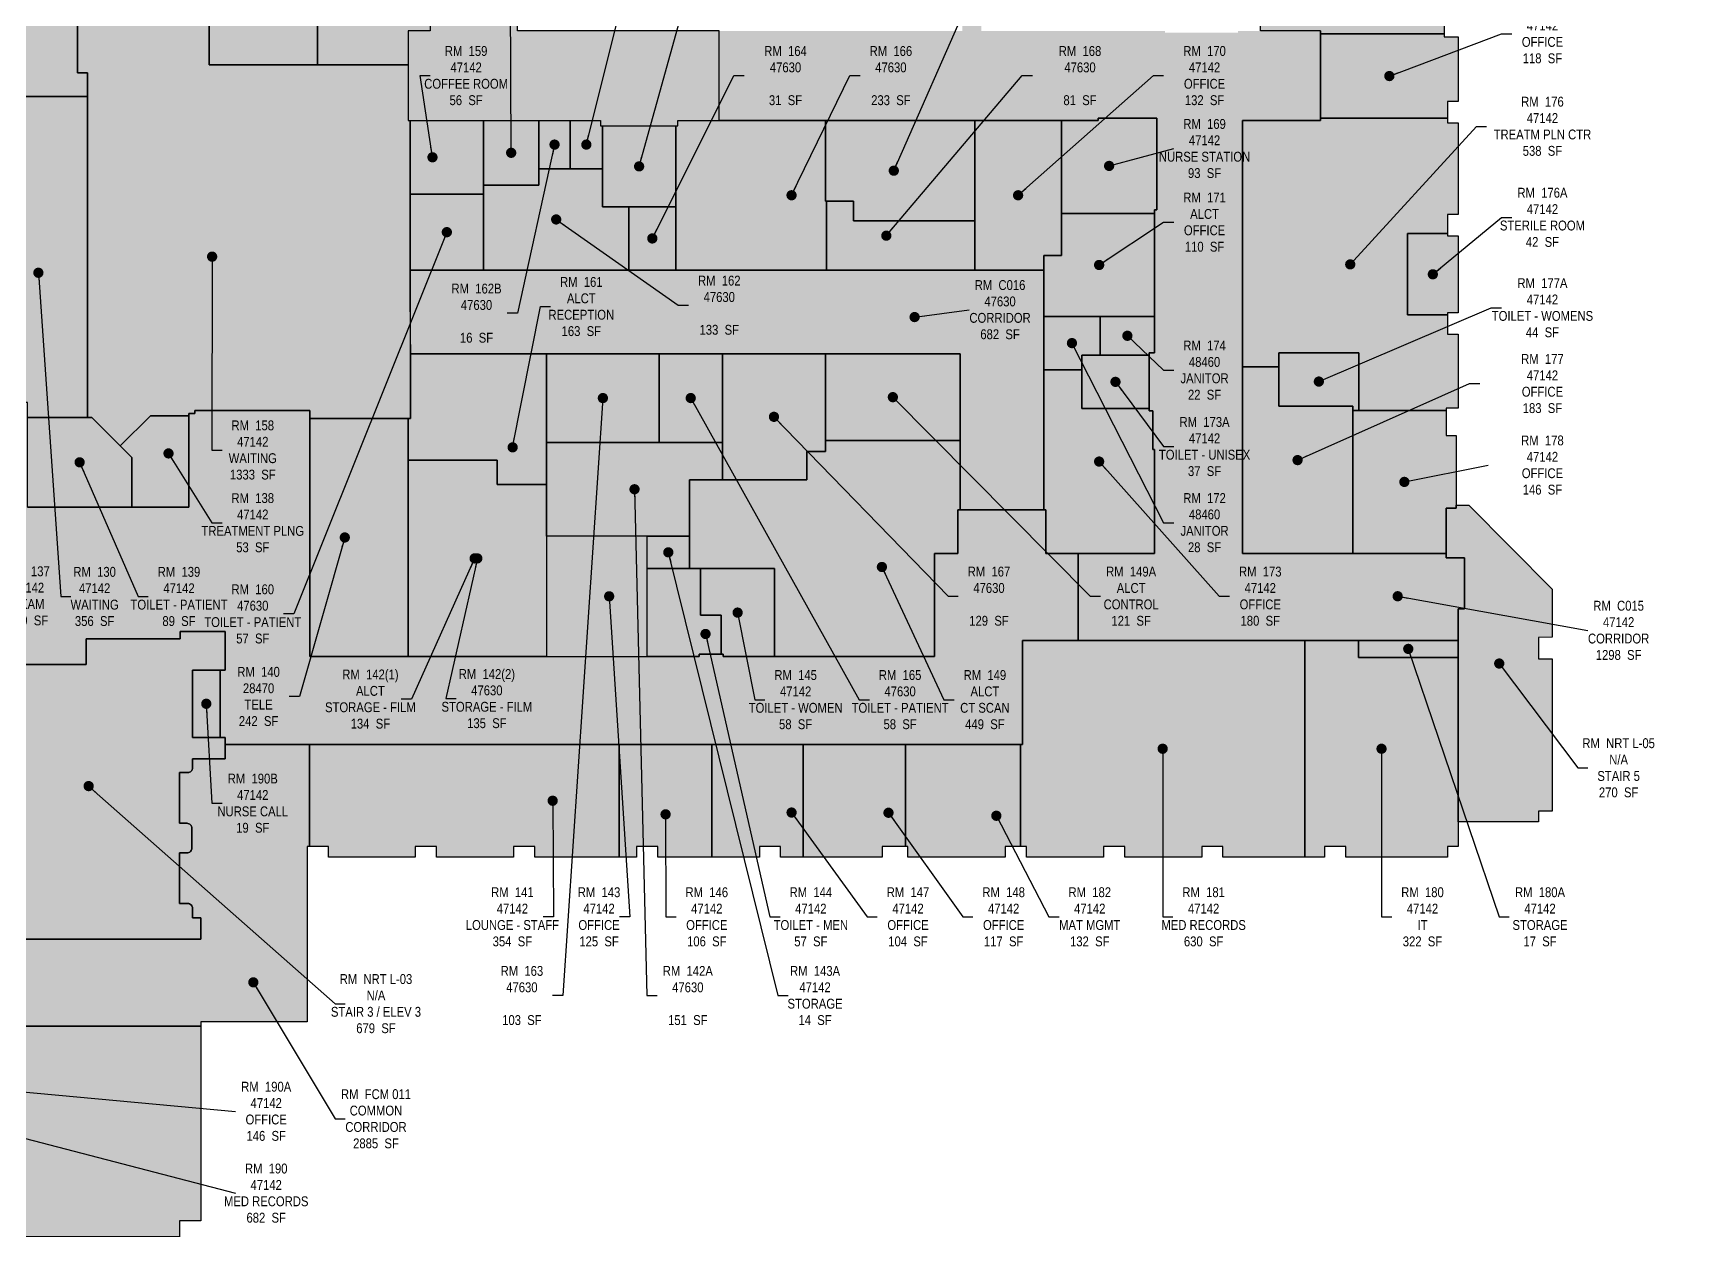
# Model space of a CAD drawing. Header units: inches. Extents: x -72 to 5454, y -365 to 4257.
# Drawn here: x 3432 to 5454, y 825 to 2285 of the extents above; entities that cross this region are included whole.
import ezdxf

# ---------------------------------------------------------------- set-up
doc = ezdxf.new("R2010")
doc.units = ezdxf.units.IN
doc.header["$LTSCALE"] = 48
doc.header["$MEASUREMENT"] = 0
for name, color, linetype in [('0-LABEL', 3, 'Continuous'), ('1-NRT', 200, 'Continuous'), ('1-NRT-PTN', 253, 'Continuous'), ('3-FCM', 190, 'Continuous'), ('3-FCM-PTN', 9, 'Continuous'), ('4-OCC', 6, 'Continuous'), ('4-OCC-PTN', 95, 'Continuous')]:
    doc.layers.add(name, color=color, linetype=linetype)
doc.styles.add('ArialN', font='ARIALN.TTF')
doc.dimstyles.new('AB-200', dxfattribs={"dimscale": 200, "dimtxt": 0.070312, "dimasz": 0.0625, "dimexe": 0.0625, "dimexo": 0.125, "dimgap": 0.1875, "dimtad": 0, "dimdec": 4, "dimrnd": 0.0625, "dimzin": 0, "dimdsep": 46, "dimlunit": 4, "dimtxsty": 'ArialN', "dimblk": 'ARCHTICK', "dimcen": 0.0625, "dimclrd": 256, "dimclre": 256, "dimclrt": 256, "dimadec": 0, "dimazin": 0, "dimtfac": 1, "dimtdec": 4, "dimtofl": 0, "dimtmove": 2, "dimatfit": 3, "dimldrblk": 'DOT', "dimfxl": 0, "dimfrac": 2, "dimtolj": 1, "dimtzin": 0, "dimlwd": -1, "dimlwe": -1, "dimarcsym": 0})

# ---------------------------------------------------------------- blocks, each defined once
blk = doc.blocks.new('_ArchTick')
at = {"const_width": 0.15}
blk.add_lwpolyline([(-0.5, -0.5), (0.5, 0.5)], dxfattribs=at)
blk = doc.blocks.new('_Dot')
at = {"lineweight": -2}
blk.add_line((-0.5, 0), (-1, 0), dxfattribs=at)
at = {"const_width": 0.5}
blk.add_lwpolyline([(-0.25, 0, 1), (0.25, 0, 1)], format="xyb", close=True, dxfattribs=at)

msp = doc.modelspace()

# ---------------------------------------------------------------- hatches: boundary and pattern name
at = {"layer": '1-NRT-PTN'}
msp.add_hatch(color=256, dxfattribs=at).paths.add_polyline_path([(5269.5, 1323), (5171.5, 1323), (5171.5, 1582.99993), (5179.2498, 1582.99993), (5179.2498, 1645.24995), (5156.9998, 1645.24995), (5156.9998, 1705.5), (5168.9998, 1705.5), (5168.9998, 1709.24172), (5184.5, 1709.24172), (5286.5, 1606.63831), (5286.5, 1548.29042), (5269.5, 1548), (5269.5, 1522), (5286.5, 1522), (5286.5, 1336), (5269.5, 1336)])
h = msp.add_hatch(color=256, dxfattribs=at)
edge = h.paths.add_edge_path()
edge.add_line((3636.5, 1180), (3359.5, 1180))
edge.add_line((3359.5, 1180), (3359.5, 1177.75))
edge.add_line((3359.5, 1177.75), (3333, 1177.75))
edge.add_line((3333, 1177.75), (3333, 1183))
edge.add_line((3333, 1183), (3335.5, 1183))
edge.add_line((3335.5, 1183), (3335.5, 1204))
edge.add_line((3335.5, 1204), (3353.5, 1204))
edge.add_line((3353.5, 1204), (3353.5, 1388))
edge.add_line((3353.5, 1388), (3335.5, 1388))
edge.add_line((3335.5, 1388), (3335.5, 1438.78027))
edge.add_line((3335.5, 1438.78027), (3371.5, 1438.78027))
edge.add_line((3371.5, 1438.78027), (3371.5, 1509))
edge.add_line((3371.5, 1509), (3335.5, 1509))
edge.add_line((3335.5, 1509), (3335.5, 1546))
edge.add_line((3335.5, 1546), (3359.5, 1546))
edge.add_line((3359.5, 1546), (3359.5, 1515))
edge.add_line((3359.5, 1515), (3496.65882, 1515))
edge.add_line((3496.65882, 1515), (3496.65882, 1546.34759))
edge.add_line((3496.65882, 1546.34759), (3611.49969, 1546.34759))
edge.add_line((3611.49969, 1546.34759), (3611.49969, 1555.37498))
edge.add_line((3611.49969, 1555.37498), (3666.5, 1555.37498))
edge.add_line((3666.5, 1555.37498), (3666.5, 1508))
edge.add_line((3666.5, 1508), (3626.5, 1508))
edge.add_line((3626.5, 1508), (3626.5, 1426))
edge.add_line((3626.5, 1426), (3666.5, 1426))
edge.add_line((3666.5, 1426), (3666.5, 1400))
edge.add_line((3666.5, 1400), (3626.66786, 1400))
edge.add_line((3626.66786, 1400), (3626.66786, 1389))
edge.add_arc((3620.66786, 1389), 6, -90, 0, ccw=False)
edge.add_line((3620.66786, 1383), (3610.5, 1383))
edge.add_line((3610.5, 1383), (3610.5, 1321.14232))
edge.add_line((3610.5, 1321.14232), (3619.83571, 1321.14232))
edge.add_arc((3619.83571, 1315.14232), 6, 0, 90, ccw=False)
edge.add_line((3625.83571, 1315.14232), (3625.83571, 1291.14232))
edge.add_arc((3619.83571, 1291.14232), 6, -90, 0, ccw=False)
edge.add_line((3619.83571, 1285.14232), (3610.5, 1285.14232))
edge.add_line((3610.5, 1285.14232), (3610.5, 1223.28465))
edge.add_line((3610.5, 1223.28465), (3620.66786, 1223.28465))
edge.add_arc((3620.66786, 1217.28465), 6, 0, 90, ccw=False)
edge.add_line((3626.66786, 1217.28465), (3626.66786, 1206))
edge.add_line((3626.66786, 1206), (3636.5, 1206))
edge.add_line((3636.5, 1206), (3636.5, 1180))
at = {"layer": '3-FCM-PTN'}
msp.add_hatch(color=256, dxfattribs=at).paths.add_polyline_path([(4023.2499, 2288), (4023.2499, 2488.375), (4017, 2488.375), (4017, 2798), (3921.5, 2798), (3921.5, 2785), (3915.5, 2785), (3915.5, 2492), (3688.4998, 2492), (3688.4998, 2385.75), (3916.74988, 2385.75), (3916.74988, 2288), (3889.74988, 2288), (3889.74989, 2178.75), (4124.4999, 2178.75), (4124.4999, 2172), (4218.9999, 2172), (4218.9999, 2178.75001), (4269.6249, 2178.75001), (4269.62489, 2288.00002)])
h = msp.add_hatch(color=256, dxfattribs=at)
h.dxf.hatch_style = 1
edge = h.paths.add_edge_path()
edge.add_line((4639.74989, 1417.375), (3666.5, 1417.3749))
edge.add_line((3666.5, 1417.3749), (3666.5, 1426))
edge.add_line((3666.5, 1426), (3660.2498, 1426))
edge.add_line((3660.2498, 1426), (3660.2498, 1508))
edge.add_line((3660.2498, 1508), (3666.5, 1508))
edge.add_line((3666.5, 1508), (3666.5, 1555.37498))
edge.add_line((3666.5, 1555.37498), (3611.49969, 1555.37498))
edge.add_line((3611.49969, 1555.37498), (3611.49969, 1546.34759))
edge.add_line((3611.49969, 1546.34759), (3496.65882, 1546.34759))
edge.add_line((3496.65882, 1546.34759), (3496.65882, 1515))
edge.add_line((3496.65882, 1515), (3359.5, 1515))
edge.add_line((3359.5, 1515), (3359.5, 1546))
edge.add_line((3359.5, 1546), (3335.5, 1546))
edge.add_line((3335.5, 1546), (3335.5, 1509))
edge.add_line((3335.5, 1509), (3371.5, 1509))
edge.add_line((3371.5, 1509), (3371.5, 1438.78027))
edge.add_line((3371.5, 1438.78027), (3335.5, 1438.78027))
edge.add_line((3335.5, 1438.78027), (3335.5, 1388))
edge.add_line((3335.5, 1388), (3353.5, 1388))
edge.add_line((3353.5, 1388), (3353.5, 1204))
edge.add_line((3353.5, 1204), (3335.5, 1204))
edge.add_line((3335.5, 1204), (3335.5, 1183))
edge.add_line((3335.5, 1183), (3333, 1183))
edge.add_line((3333, 1183), (3333, 1177.75))
edge.add_line((3333, 1177.75), (3359.5, 1177.75))
edge.add_line((3359.5, 1177.75), (3359.5, 1180))
edge.add_line((3359.5, 1180), (3636.5, 1180))
edge.add_line((3636.5, 1180), (3636.5, 1206))
edge.add_line((3636.5, 1206), (3626.66786, 1206))
edge.add_line((3626.66786, 1206), (3626.66786, 1217.28465))
edge.add_arc((3620.66786, 1217.28465), 6, 0, 90)
edge.add_line((3620.66786, 1223.28465), (3610.5, 1223.28465))
edge.add_line((3610.5, 1223.28465), (3610.5, 1285.14232))
edge.add_line((3610.5, 1285.14232), (3619.83571, 1285.14232))
edge.add_arc((3619.83571, 1291.14232), 6, 270, 360)
edge.add_line((3625.83571, 1291.14232), (3625.83571, 1315.14232))
edge.add_arc((3619.83571, 1315.14232), 6, 0, 90)
edge.add_line((3619.83571, 1321.14232), (3610.5, 1321.14232))
edge.add_line((3610.5, 1321.14232), (3610.5, 1383))
edge.add_line((3610.5, 1383), (3620.66786, 1383))
edge.add_arc((3620.66786, 1389), 6, 270, 360)
edge.add_line((3626.66786, 1389), (3626.66786, 1400))
edge.add_line((3626.66786, 1400), (3666.5, 1400))
edge.add_line((3666.5, 1400), (3666.5, 1417.35929))
edge.add_line((3666.5, 1417.35929), (3769.2498, 1417.35929))
edge.add_line((3769.2498, 1417.35929), (3769.2498, 1293))
edge.add_line((3769.2498, 1293), (3766.5, 1293))
edge.add_line((3766.5, 1293), (3766.49981, 1079.0003))
edge.add_line((3766.49981, 1079.0003), (3636.4999, 1078.9999))
edge.add_line((3636.4999, 1078.9999), (3636.4999, 1073.75))
edge.add_line((3636.4999, 1073.75), (3167.5, 1073.75))
edge.add_line((3167.5, 1073.75), (3167.50112, 1630.50003))
edge.add_line((3167.50112, 1630.50003), (3180.375, 1630.5))
edge.add_line((3180.375, 1630.5), (3180.375, 1706.5))
edge.add_line((3180.375, 1706.5), (3425.06255, 1706.5))
edge.add_line((3425.06255, 1706.5), (3425.06255, 1706.875))
edge.add_line((3425.06255, 1706.875), (3622, 1706.875))
edge.add_line((3622, 1706.875), (3622, 1821))
edge.add_line((3622, 1821), (3629.5231, 1821))
edge.add_line((3629.5231, 1821), (3629.5231, 1825))
edge.add_line((3629.5231, 1825), (3769.64753, 1825))
edge.add_line((3769.64753, 1825), (3769.64753, 1524.87494))
edge.add_line((3769.64753, 1524.87494), (4245.2499, 1524.62492))
edge.add_line((4245.2499, 1524.62492), (4245.2499, 1527.37489))
edge.add_line((4245.2499, 1527.37489), (4274.4999, 1527.37489))
edge.add_line((4274.4999, 1527.37489), (4274.4999, 1524.62494))
edge.add_line((4274.4999, 1524.62494), (4532.4999, 1524.62494))
edge.add_line((4532.4999, 1524.62494), (4532.4999, 1650.49995))
edge.add_line((4532.4999, 1650.49995), (4560.9999, 1650.49995))
edge.add_line((4560.9999, 1650.49995), (4560.9999, 1703.7499))
edge.add_line((4560.9999, 1703.7499), (4668.24997, 1703.75))
edge.add_line((4668.24997, 1703.75), (4668.24997, 1650.5))
edge.add_line((4668.24997, 1650.5), (4707.6798, 1650.49999))
edge.add_line((4707.6798, 1650.49999), (4707.6798, 1544.24996))
edge.add_line((4707.6798, 1544.24996), (4639.7499, 1544.24996))
edge.add_line((4639.7499, 1544.24996), (4639.74989, 1417.375))
at = {"layer": '4-OCC-PTN'}
for color, points in [(52, [(5154.4998, 2284.37501), (5003.7499, 2284.37501), (5003.7499, 2288.00002), (4930.3748, 2288), (4930.3748, 2504.125), (4950.9998, 2504.125), (4950.9998, 2553), (5171.5, 2553), (5171.5, 2466), (5158.5, 2466), (5158.5, 2440), (5171.5, 2440), (5171.5, 2338.62499), (5154.4998, 2338.62499)]), (52, [(3365.43751, 2207.87501), (3365.43751, 2253.12501), (3247.3125, 2253.12501), (3247.3125, 2318.37501), (3375.56233, 2318.37501), (3375.56233, 2388.50053), (3469.23278, 2388.50001), (3469.23278, 2387.00001), (3498.25, 2387.00001), (3498.25, 2362.99998), (3486.25, 2363), (3486.25, 2237), (3498.25, 2237), (3498.25, 2207.87501)]), (52, [(3622, 1818.375), (3575.0874, 1818.375), (3538.37523, 1781.66282), (3503.66275, 1816.375), (3498.2501, 1816.37499), (3498.25, 2237), (3486.25, 2237), (3486.25, 2363), (3498.25, 2362.99998), (3498.25, 2387.00001), (3557.2941, 2387), (3558.2941, 2388.875), (3640.4998, 2388.875), (3640.4998, 2389.375), (3647.01145, 2389.375), (3647.01145, 2246.625), (3889.74988, 2246.625), (3889.74989, 2178.75), (3892.37489, 2178.75), (3892.37489, 1996.125), (3892.62494, 1814.99995), (3769.64753, 1814.99995), (3769.64753, 1825), (3629.5231, 1825), (3629.5231, 1821), (3622, 1821)]), (52, [(3779.2499, 2246.625), (3647.01145, 2246.625), (3647.01145, 2389.375), (3688.4998, 2389.375), (3688.4998, 2385.75), (3779.2499, 2385.75)]), (52, [(3779.2499, 2246.625), (3779.2499, 2385.75), (3916.74988, 2385.75), (3916.74988, 2288), (3889.74988, 2288), (3889.74988, 2246.625)]), (52, [(4908.2498, 1650.49995), (5156.9998, 1650.49995), (5156.9998, 1645.24995), (5179.2498, 1645.24995), (5179.2498, 1582.99993), (5171.5, 1582.99993), (5171.5, 1544.24996), (4707.6798, 1544.24996), (4707.6798, 1650.49999), (4800.9999, 1650.49995), (4800.9999, 1777.25), (4799, 1777.25), (4799, 1824.5), (4794.25, 1824.5), (4794.25, 1895), (4801, 1895), (4801, 2069.75), (4803.62491, 2069.75), (4803.625, 2181.37501), (4731.9999, 2181.37501), (4731.9999, 2178.75001), (4269.6249, 2178.75001), (4269.6249, 2288), (4566.24993, 2288.00004), (4566.24993, 2310.00005), (4589.49993, 2310.00005), (4589.49993, 2288.00004), (4813.74993, 2288.00004), (4813.74994, 2286.00004), (4902.9998, 2286), (4902.99981, 2288.00006), (5003.7499, 2288.00002), (5003.7498, 2178.75), (4908.2498, 2178.75)]), (52, [(5158.5, 2181.375), (5003.7498, 2181.375), (5003.7499, 2284.37501), (5154.4998, 2284.37501), (5154.4998, 2280.75), (5171.5, 2280.75), (5171.5, 2202), (5158.5, 2202)]), (52, [(3498.2501, 1816.37499), (3425.06255, 1816.37495), (3425.06255, 1834.6249), (3360.5623, 1834.62495), (3360.5625, 1899.75005), (3365.4377, 1899.75005), (3365.43751, 2207.87501), (3498.25, 2207.87501)]), (52, [(3892.37489, 2178.75), (3981.62489, 2178.75), (3981.62489, 2088.75), (3892.37489, 2088.75)]), (150, [(3981.62489, 2178.75), (4049.4999, 2178.75), (4049.4999, 2099.75), (3981.62489, 2099.75)]), (150, [(4049.4999, 2178.75), (4087.49991, 2178.75), (4087.49991, 2119.75), (4049.4999, 2119.75)]), (150, [(4087.49991, 2119.75), (4087.49991, 2178.75), (4124.4999, 2178.75), (4124.4999, 2172), (4127.1249, 2172), (4127.1249, 2119.75)]), (150, [(4127.1249, 2172), (4216.3749, 2172), (4216.3749, 2073.375), (4127.1249, 2073.375)]), (150, [(4400.6249, 1996.125), (4216.3749, 1996.125), (4216.3749, 2172), (4218.9999, 2172), (4218.9999, 2178.75), (4399.3749, 2178.75), (4399.3749, 2080.125), (4400.6249, 2080.125)]), (150, [(4581.3749, 2056.125), (4433.3749, 2056.1125), (4433.3749, 2080.125), (4399.3749, 2080.125), (4399.3749, 2178.75), (4581.3749, 2178.75)]), (52, [(4665.62497, 1996.125), (4581.3749, 1996.125), (4581.3749, 2178.75001), (4687.37497, 2178.75001), (4687.37497, 2014), (4665.62497, 2014)]), (52, [(4687.37497, 2065.125), (4687.37497, 2178.75001), (4731.9999, 2178.75001), (4731.9999, 2181.37501), (4803.625, 2181.37501), (4803.62491, 2069.75), (4800.99991, 2069.75), (4801, 2065.125)]), (52, [(5171.4998, 1827.5), (5156.9998, 1827.5), (5156.9998, 1824.875), (5050.1918, 1824.875), (5050.1918, 1895.375), (4952.8748, 1895.375), (4952.8748, 1878.125), (4908.2498, 1878.125), (4908.2498, 2178.75), (5003.7498, 2178.75), (5003.7498, 2181.375), (5158.5, 2181.375), (5158.5, 2176), (5171.5, 2176), (5171.5, 2064), (5158.5, 2064), (5158.5, 2040.625), (5109.8748, 2040.625), (5109.8748, 1941.375), (5158.5, 1941.375), (5158.5, 1918), (5171.5, 1918)]), (150, [(3981.62489, 1996.125), (3981.62489, 2099.75), (4049.4999, 2099.75), (4049.4999, 2119.75), (4127.1249, 2119.75), (4127.1249, 2073.375), (4159.3749, 2073.375), (4159.3749, 1996.125)]), (150, [(3892.37489, 2088.75), (3981.62489, 2088.75), (3981.62489, 1996.125), (3892.37489, 1996.125)]), (150, [(4159.3749, 2073.375), (4216.3749, 2073.375), (4216.3749, 1996.125), (4159.3749, 1996.125)]), (150, [(4581.3749, 1996.125), (4400.6249, 1996.125), (4400.6249, 2080.125), (4433.3749, 2080.125), (4433.3749, 2056.1125), (4581.3749, 2056.125)]), (222, [(4665.62497, 1939.6074), (4665.62497, 1996.125), (4665.62497, 2014), (4687.37497, 2014), (4687.37497, 2065.125), (4801, 2065.125), (4801, 1939.62505)]), (52, [(5109.8748, 1941.375), (5109.8748, 2040.625), (5158.5, 2040.625), (5158.5, 2038), (5171.5, 2038), (5171.5, 1944), (5158.5, 1944), (5158.5, 1941.375)]), (150, [(4563.62498, 1703.7499), (4563.6249, 1894.125), (3892.51588, 1894), (3892.37489, 1996.125), (4665.62497, 1996.125), (4665.62524, 1703.75)]), (201, [(4665.62508, 1874.54385), (4665.62502, 1939.6074), (4734.62497, 1939.62505), (4734.62497, 1892.375), (4712.30799, 1892.375), (4712.30799, 1874.54385)]), (201, [(4734.62497, 1892.375), (4734.62497, 1939.6164), (4801, 1939.62505), (4801, 1895), (4794.25, 1895), (4794.25, 1892.375)]), (222, [(4058.8749, 1894.125), (4058.87489, 1734.625), (3998.6249, 1734.625), (3998.6249, 1764.125), (3889.62482, 1764.125), (3889.62482, 1814.99995), (3892.62494, 1814.99995), (3892.51588, 1894)]), (150, [(4058.8749, 1894.125), (4196.1249, 1894.125), (4196.1249, 1785.875), (4058.8749, 1785.875)]), (150, [(4196.1249, 1894.125), (4273.3749, 1894.125), (4273.3749, 1785.875), (4196.1249, 1785.875)]), (150, [(4273.3749, 1740.125), (4273.3749, 1894.125), (4399.3749, 1894.125), (4399.3749, 1775), (4376.4999, 1775), (4376.4999, 1740.125)]), (222, [(4399.3749, 1894.125), (4563.6249, 1894.125), (4563.6249, 1788.1083), (4399.3749, 1788.1083)]), (52, [(4712.30799, 1892.375), (4794.25, 1892.375), (4794.25, 1827.125), (4712.30799, 1827.125)]), (52, [(5042.8748, 1830.125), (4952.8748, 1830.125), (4952.8748, 1895.375), (5050.1918, 1895.375), (5050.1918, 1824.875), (5042.8748, 1824.875)]), (52, [(4665.62524, 1703.75), (4665.62508, 1874.54385), (4712.30799, 1874.54385), (4712.30799, 1827.125), (4794.25, 1827.125), (4794.25, 1824.5), (4799, 1824.5), (4799, 1777.25), (4801, 1777.25), (4800.9999, 1650.49995), (4668.24997, 1650.49995), (4668.24997, 1703.75)]), (52, [(4908.2498, 1878.125), (4952.8748, 1878.125), (4952.8748, 1830.125), (5042.8748, 1830.125), (5042.8748, 1650.49995), (4908.2498, 1650.49995)]), (52, [(5042.8748, 1650.49995), (5042.8748, 1824.875), (5156.9998, 1824.875), (5156.9998, 1794.4999), (5168.9998, 1794.4999), (5168.9998, 1705.5), (5156.9998, 1705.5), (5156.9998, 1650.49995)]), (52, [(3425.06255, 1706.875), (3425.06255, 1816.37495), (3503.66275, 1816.375), (3552.375, 1767.66305), (3552.375, 1706.875)]), (52, [(3552.375, 1706.875), (3552.375, 1767.66305), (3538.37523, 1781.66282), (3575.0874, 1818.375), (3622, 1818.375), (3622, 1706.875)]), (62, [(3769.64753, 1814.99995), (3889.62482, 1814.99995), (3889.62482, 1524.87494), (3769.64753, 1524.87494)]), (150, [(4233.1249, 1671.625), (4058.87488, 1671.625), (4058.8749, 1785.875), (4273.3749, 1785.875), (4273.3749, 1740.125), (4233.1249, 1740.125)]), (222, [(4337.1249, 1524.62494), (4337.1249, 1631.87494), (4233.1249, 1631.87494), (4233.1249, 1740.125), (4376.4999, 1740.125), (4376.4999, 1775), (4399.3749, 1775), (4399.3749, 1788.1083), (4563.6249, 1788.1083), (4563.62498, 1703.7499), (4560.9999, 1703.7499), (4560.9999, 1650.49995), (4532.4999, 1650.49995), (4532.4999, 1524.62494)]), (52, [(4058.87488, 1524.62494), (4181.6249, 1524.62494), (4181.6249, 1671.625), (4058.87488, 1671.625)]), (52, [(4181.6249, 1671.625), (4233.1249, 1671.625), (4233.1249, 1631.87494), (4181.6249, 1631.87494)]), (52, [(4181.6249, 1524.62493), (4181.6249, 1631.87494), (4246.8749, 1631.87494), (4246.8749, 1575.24995), (4271.8749, 1575.24995), (4271.8749, 1527.37489), (4245.2499, 1527.37489), (4245.2499, 1524.62492)]), (52, [(4271.8749, 1527.37489), (4271.8749, 1575.24995), (4246.8749, 1575.24995), (4246.8749, 1631.87494), (4337.1249, 1631.87494), (4337.1249, 1524.62494), (4274.4999, 1524.62494), (4274.4999, 1527.37489)]), (52, [(4637.12489, 1293), (4637.12489, 1417.375), (4639.74989, 1417.375), (4639.7499, 1544.24996), (4984.6248, 1544.24996), (4984.6248, 1280), (4884.5, 1280), (4884.5, 1293), (4858.5, 1293), (4858.5, 1280), (4764.5, 1280), (4764.5, 1293), (4738.5, 1293), (4738.5, 1280), (4644.5, 1280), (4644.5, 1293)]), (52, [(4984.6248, 1280), (4984.6248, 1544.24996), (5049.8748, 1544.24996), (5049.8748, 1523.62496), (5171.5, 1523.62496), (5171.5, 1293), (5158.5, 1293), (5158.5, 1280), (5034.5, 1280), (5034.5, 1293), (5008.5, 1293), (5008.5, 1280)]), (52, [(5049.8748, 1544.24996), (5171.5, 1544.24996), (5171.5, 1523.62496), (5049.8748, 1523.62496)]), (52, [(3660.2498, 1426), (3626.5, 1426), (3626.5, 1508), (3660.2498, 1508)]), (52, [(3769.2498, 1293), (3769.2498, 1417.3749), (4147.3749, 1417.3749), (4147.3749, 1280), (4044.5, 1280), (4044.5, 1293), (4018.5, 1293), (4018.5, 1280), (3924.5, 1280), (3924.5, 1293), (3898.5, 1293), (3898.5, 1280), (3792.5, 1280), (3792.5, 1293)]), (52, [(4147.3749, 1280), (4147.3749, 1417.3749), (4260.6249, 1417.3749), (4260.6249, 1280), (4194.5, 1280), (4194.5, 1293), (4168.5, 1293), (4168.5, 1280)]), (52, [(4260.6249, 1280), (4260.6249, 1417.3749), (4371.8749, 1417.3749), (4371.8749, 1280), (4344.5, 1280), (4344.5, 1293), (4318.5, 1293), (4318.5, 1280)]), (52, [(4371.8749, 1280), (4371.8749, 1417.3749), (4497.1249, 1417.3749), (4497.1249, 1293), (4468.5, 1293), (4468.5, 1280)]), (52, [(4497.1249, 1293), (4497.1249, 1417.3749), (4637.12489, 1417.375), (4637.12489, 1293), (4618.5, 1293), (4618.5, 1280), (4499.7499, 1280), (4499.7499, 1293)]), (52, [(3610.5, 823), (3610.5, 816.5), (3222, 816.5), (3222, 810), (3174.5, 810), (3174.5, 836), (3168.10829, 836), (3168.10829, 937), (3174.5, 937), (3174.5, 945.5), (3227.5, 945.5), (3227.5, 943.3751), (3337.12497, 943.3751), (3337.12497, 1073.75), (3636.4999, 1073.75), (3636.4999, 836), (3610.5, 836)])]:
    msp.add_hatch(color=color, dxfattribs=at).paths.add_polyline_path(points)
e = msp.add_hatch(color=150, dxfattribs=at)
e.paths.add_polyline_path([(3889.62482, 1524.87494), (3889.62482, 1764.125), (3998.6249, 1764.125), (3998.6249, 1734.625), (4058.8749, 1734.625), (4058.87488, 1524.62494), (3892.12482, 1524.62494), (3892.12482, 1524.87494)])
e.dxf.unprotected_set("ltscale", 0)

# ---------------------------------------------------------------- linework, layer by layer
at = {"layer": '1-NRT'}
msp.add_lwpolyline([(5269.5, 1323), (5171.5, 1323), (5171.5, 1582.99993), (5179.2498, 1582.99993), (5179.2498, 1645.24995), (5156.9998, 1645.24995), (5156.9998, 1705.5), (5168.9998, 1705.5), (5168.9998, 1709.24172), (5184.5, 1709.24172), (5286.5, 1606.63831), (5286.5, 1548.29042), (5269.5, 1548), (5269.5, 1522), (5286.5, 1522), (5286.5, 1336), (5269.5, 1336)], close=True, dxfattribs=at)
msp.add_lwpolyline([(3359.5, 1515), (3496.65882, 1515), (3496.65882, 1546.34759), (3611.49969, 1546.34759), (3611.49969, 1555.37498), (3666.5, 1555.37498), (3666.5, 1508), (3626.5, 1508), (3626.5, 1426), (3666.5, 1426), (3666.5, 1400), (3626.66786, 1400), (3626.66786, 1389, -0.4142135624), (3620.66786, 1383), (3610.5, 1383), (3610.5, 1321.14232), (3619.83571, 1321.14232, -0.4142135624), (3625.83571, 1315.14232), (3625.83571, 1291.14232, -0.4142135624), (3619.83571, 1285.14232), (3610.5, 1285.14232), (3610.5, 1223.28465), (3620.66786, 1223.28465, -0.4142135624), (3626.66786, 1217.28465), (3626.66786, 1206), (3636.5, 1206), (3636.5, 1180), (3359.5, 1180)], format="xyb", dxfattribs=at)
at = {"layer": '3-FCM'}
msp.add_lwpolyline([(4023.2499, 2288), (4023.2499, 2488.375), (4017, 2488.375), (4017, 2798), (3921.5, 2798), (3921.5, 2785), (3915.5, 2785), (3915.5, 2492), (3688.4998, 2492), (3688.4998, 2385.75), (3916.74988, 2385.75), (3916.74988, 2288), (3889.74988, 2288), (3889.74989, 2178.75), (4124.4999, 2178.75), (4124.4999, 2172), (4218.9999, 2172), (4218.9999, 2178.75001), (4269.6249, 2178.75001), (4269.62489, 2288.00002)], close=True, dxfattribs=at)
msp.add_lwpolyline([(3425.06255, 1706.875), (3622, 1706.875), (3622, 1821), (3629.5231, 1821), (3629.5231, 1825), (3769.64753, 1825), (3769.64753, 1524.87494), (4245.2499, 1524.62492), (4245.2499, 1527.37489), (4274.4999, 1527.37489), (4274.4999, 1524.62494), (4532.4999, 1524.62494), (4532.4999, 1650.49995), (4560.9999, 1650.49995), (4560.9999, 1703.7499), (4668.24997, 1703.75), (4668.24997, 1650.5), (4707.6798, 1650.49999), (4707.6798, 1544.24996), (4639.7499, 1544.24996), (4639.74989, 1417.375), (3666.5, 1417.3749), (3666.5, 1426), (3660.2498, 1426), (3660.2498, 1508), (3666.5, 1508), (3666.5, 1555.37498), (3611.49969, 1555.37498), (3611.49969, 1546.34759), (3496.65882, 1546.34759), (3496.65882, 1515), (3359.5, 1515)], dxfattribs=at)
msp.add_lwpolyline([(3359.5, 1180), (3636.5, 1180), (3636.5, 1206), (3626.66786, 1206), (3626.66786, 1217.28465, 0.4142135624), (3620.66786, 1223.28465), (3610.5, 1223.28465), (3610.5, 1285.14232), (3619.83571, 1285.14232, 0.4142135624), (3625.83571, 1291.14232), (3625.83571, 1315.14232, 0.4142135624), (3619.83571, 1321.14232), (3610.5, 1321.14232), (3610.5, 1383), (3620.66786, 1383, 0.4142135624), (3626.66786, 1389), (3626.66786, 1400), (3666.5, 1400), (3666.5, 1417.35929), (3769.2498, 1417.35929), (3769.2498, 1293), (3766.5, 1293), (3766.49981, 1079.0003), (3636.4999, 1078.9999), (3636.4999, 1073.75), (3167.5, 1073.75)], format="xyb", dxfattribs=at)
at = {"layer": '4-OCC'}
for points in [[(5154.4998, 2284.37501), (5003.7499, 2284.37501), (5003.7499, 2288.00002), (4930.3748, 2288), (4930.3748, 2504.125), (4950.9998, 2504.125), (4950.9998, 2553), (5171.5, 2553), (5171.5, 2466), (5158.5, 2466), (5158.5, 2440), (5171.5, 2440), (5171.5, 2338.62499), (5154.4998, 2338.62499)], [(3365.43751, 2207.87501), (3365.43751, 2253.12501), (3247.3125, 2253.12501), (3247.3125, 2318.37501), (3375.56233, 2318.37501), (3375.56233, 2388.50053), (3469.23278, 2388.50001), (3469.23278, 2387.00001), (3498.25, 2387.00001), (3498.25, 2362.99998), (3486.25, 2363), (3486.25, 2237), (3498.25, 2237), (3498.25, 2207.87501)], [(3779.2499, 2246.625), (3647.01145, 2246.625), (3647.01145, 2389.375), (3688.4998, 2389.375), (3688.4998, 2385.75), (3779.2499, 2385.75)], [(3779.2499, 2246.625), (3779.2499, 2385.75), (3916.74988, 2385.75), (3916.74988, 2288), (3889.74988, 2288), (3889.74988, 2246.625)], [(5158.5, 2181.375), (5003.7498, 2181.375), (5003.7499, 2284.37501), (5154.4998, 2284.37501), (5154.4998, 2280.75), (5171.5, 2280.75), (5171.5, 2202), (5158.5, 2202)], [(3498.2501, 1816.37499), (3425.06255, 1816.37495), (3425.06255, 1834.6249), (3360.5623, 1834.62495), (3360.5625, 1899.75005), (3365.4377, 1899.75005), (3365.43751, 2207.87501), (3498.25, 2207.87501)], [(3892.37489, 2178.75), (3981.62489, 2178.75), (3981.62489, 2088.75), (3892.37489, 2088.75)], [(3981.62489, 2178.75), (4049.4999, 2178.75), (4049.4999, 2099.75), (3981.62489, 2099.75)], [(4049.4999, 2178.75), (4087.49991, 2178.75), (4087.49991, 2119.75), (4049.4999, 2119.75)], [(4087.49991, 2119.75), (4087.49991, 2178.75), (4124.4999, 2178.75), (4124.4999, 2172), (4127.1249, 2172), (4127.1249, 2119.75)], [(4127.1249, 2172), (4216.3749, 2172), (4216.3749, 2073.375), (4127.1249, 2073.375)], [(4400.6249, 1996.125), (4216.3749, 1996.125), (4216.3749, 2172), (4218.9999, 2172), (4218.9999, 2178.75), (4399.3749, 2178.75), (4399.3749, 2080.125), (4400.6249, 2080.125)], [(4581.3749, 2056.125), (4433.3749, 2056.1125), (4433.3749, 2080.125), (4399.3749, 2080.125), (4399.3749, 2178.75), (4581.3749, 2178.75)], [(4665.62497, 1996.125), (4581.3749, 1996.125), (4581.3749, 2178.75001), (4687.37497, 2178.75001), (4687.37497, 2014), (4665.62497, 2014)], [(4687.37497, 2065.125), (4687.37497, 2178.75001), (4731.9999, 2178.75001), (4731.9999, 2181.37501), (4803.625, 2181.37501), (4803.62491, 2069.75), (4800.99991, 2069.75), (4801, 2065.125)], [(5171.4998, 1827.5), (5156.9998, 1827.5), (5156.9998, 1824.875), (5050.1918, 1824.875), (5050.1918, 1895.375), (4952.8748, 1895.375), (4952.8748, 1878.125), (4908.2498, 1878.125), (4908.2498, 2178.75), (5003.7498, 2178.75), (5003.7498, 2181.375), (5158.5, 2181.375), (5158.5, 2176), (5171.5, 2176), (5171.5, 2064), (5158.5, 2064), (5158.5, 2040.625), (5109.8748, 2040.625), (5109.8748, 1941.375), (5158.5, 1941.375), (5158.5, 1918), (5171.5, 1918)], [(3981.62489, 1996.125), (3981.62489, 2099.75), (4049.4999, 2099.75), (4049.4999, 2119.75), (4127.1249, 2119.75), (4127.1249, 2073.375), (4159.3749, 2073.375), (4159.3749, 1996.125)], [(3892.37489, 2088.75), (3981.62489, 2088.75), (3981.62489, 1996.125), (3892.37489, 1996.125)], [(4159.3749, 2073.375), (4216.3749, 2073.375), (4216.3749, 1996.125), (4159.3749, 1996.125)], [(4581.3749, 1996.125), (4400.6249, 1996.125), (4400.6249, 2080.125), (4433.3749, 2080.125), (4433.3749, 2056.1125), (4581.3749, 2056.125)], [(4665.62497, 1939.6074), (4665.62497, 1996.125), (4665.62497, 2014), (4687.37497, 2014), (4687.37497, 2065.125), (4801, 2065.125), (4801, 1939.62505)], [(5109.8748, 1941.375), (5109.8748, 2040.625), (5158.5, 2040.625), (5158.5, 2038), (5171.5, 2038), (5171.5, 1944), (5158.5, 1944), (5158.5, 1941.375)], [(4563.62498, 1703.7499), (4563.6249, 1894.125), (3892.51588, 1894), (3892.37489, 1996.125), (4665.62497, 1996.125), (4665.62524, 1703.75)], [(4665.62508, 1874.54385), (4665.62502, 1939.6074), (4734.62497, 1939.62505), (4734.62497, 1892.375), (4712.30799, 1892.375), (4712.30799, 1874.54385)], [(4734.62497, 1892.375), (4734.62497, 1939.6164), (4801, 1939.62505), (4801, 1895), (4794.25, 1895), (4794.25, 1892.375)], [(4058.8749, 1894.125), (4058.87489, 1734.625), (3998.6249, 1734.625), (3998.6249, 1764.125), (3889.62482, 1764.125), (3889.62482, 1814.99995), (3892.62494, 1814.99995), (3892.51588, 1894)], [(4058.8749, 1894.125), (4196.1249, 1894.125), (4196.1249, 1785.875), (4058.8749, 1785.875)], [(4196.1249, 1894.125), (4273.3749, 1894.125), (4273.3749, 1785.875), (4196.1249, 1785.875)], [(4273.3749, 1740.125), (4273.3749, 1894.125), (4399.3749, 1894.125), (4399.3749, 1775), (4376.4999, 1775), (4376.4999, 1740.125)], [(4399.3749, 1894.125), (4563.6249, 1894.125), (4563.6249, 1788.1083), (4399.3749, 1788.1083)], [(4712.30799, 1892.375), (4794.25, 1892.375), (4794.25, 1827.125), (4712.30799, 1827.125)], [(5042.8748, 1830.125), (4952.8748, 1830.125), (4952.8748, 1895.375), (5050.1918, 1895.375), (5050.1918, 1824.875), (5042.8748, 1824.875)], [(4665.62524, 1703.75), (4665.62508, 1874.54385), (4712.30799, 1874.54385), (4712.30799, 1827.125), (4794.25, 1827.125), (4794.25, 1824.5), (4799, 1824.5), (4799, 1777.25), (4801, 1777.25), (4800.9999, 1650.49995), (4668.24997, 1650.49995), (4668.24997, 1703.75)], [(4908.2498, 1878.125), (4952.8748, 1878.125), (4952.8748, 1830.125), (5042.8748, 1830.125), (5042.8748, 1650.49995), (4908.2498, 1650.49995)], [(5042.8748, 1650.49995), (5042.8748, 1824.875), (5156.9998, 1824.875), (5156.9998, 1794.4999), (5168.9998, 1794.4999), (5168.9998, 1705.5), (5156.9998, 1705.5), (5156.9998, 1650.49995)], [(3425.06255, 1706.875), (3425.06255, 1816.37495), (3503.66275, 1816.375), (3552.375, 1767.66305), (3552.375, 1706.875)], [(3552.375, 1706.875), (3552.375, 1767.66305), (3538.37523, 1781.66282), (3575.0874, 1818.375), (3622, 1818.375), (3622, 1706.875)], [(3769.64753, 1814.99995), (3889.62482, 1814.99995), (3889.62482, 1524.87494), (3769.64753, 1524.87494)], [(4233.1249, 1671.625), (4058.87488, 1671.625), (4058.8749, 1785.875), (4273.3749, 1785.875), (4273.3749, 1740.125), (4233.1249, 1740.125)], [(4337.1249, 1524.62494), (4337.1249, 1631.87494), (4233.1249, 1631.87494), (4233.1249, 1740.125), (4376.4999, 1740.125), (4376.4999, 1775), (4399.3749, 1775), (4399.3749, 1788.1083), (4563.6249, 1788.1083), (4563.62498, 1703.7499), (4560.9999, 1703.7499), (4560.9999, 1650.49995), (4532.4999, 1650.49995), (4532.4999, 1524.62494)], [(3889.62482, 1524.87494), (3889.62482, 1764.125), (3998.6249, 1764.125), (3998.6249, 1734.625), (4058.8749, 1734.625), (4058.87488, 1524.62494), (3892.12482, 1524.62494), (3892.12482, 1524.87494)], [(4058.87488, 1524.62494), (4181.6249, 1524.62494), (4181.6249, 1671.625), (4058.87488, 1671.625)], [(4181.6249, 1671.625), (4233.1249, 1671.625), (4233.1249, 1631.87494), (4181.6249, 1631.87494)], [(4181.6249, 1524.62493), (4181.6249, 1631.87494), (4246.8749, 1631.87494), (4246.8749, 1575.24995), (4271.8749, 1575.24995), (4271.8749, 1527.37489), (4245.2499, 1527.37489), (4245.2499, 1524.62492)], [(4271.8749, 1527.37489), (4271.8749, 1575.24995), (4246.8749, 1575.24995), (4246.8749, 1631.87494), (4337.1249, 1631.87494), (4337.1249, 1524.62494), (4274.4999, 1524.62494), (4274.4999, 1527.37489)], [(4637.12489, 1293), (4637.12489, 1417.375), (4639.74989, 1417.375), (4639.7499, 1544.24996), (4984.6248, 1544.24996), (4984.6248, 1280), (4884.5, 1280), (4884.5, 1293), (4858.5, 1293), (4858.5, 1280), (4764.5, 1280), (4764.5, 1293), (4738.5, 1293), (4738.5, 1280), (4644.5, 1280), (4644.5, 1293)], [(4984.6248, 1280), (4984.6248, 1544.24996), (5049.8748, 1544.24996), (5049.8748, 1523.62496), (5171.5, 1523.62496), (5171.5, 1293), (5158.5, 1293), (5158.5, 1280), (5034.5, 1280), (5034.5, 1293), (5008.5, 1293), (5008.5, 1280)], [(5049.8748, 1544.24996), (5171.5, 1544.24996), (5171.5, 1523.62496), (5049.8748, 1523.62496)], [(3660.2498, 1426), (3626.5, 1426), (3626.5, 1508), (3660.2498, 1508)], [(3769.2498, 1293), (3769.2498, 1417.3749), (4147.3749, 1417.3749), (4147.3749, 1280), (4044.5, 1280), (4044.5, 1293), (4018.5, 1293), (4018.5, 1280), (3924.5, 1280), (3924.5, 1293), (3898.5, 1293), (3898.5, 1280), (3792.5, 1280), (3792.5, 1293)], [(4147.3749, 1280), (4147.3749, 1417.3749), (4260.6249, 1417.3749), (4260.6249, 1280), (4194.5, 1280), (4194.5, 1293), (4168.5, 1293), (4168.5, 1280)], [(4260.6249, 1280), (4260.6249, 1417.3749), (4371.8749, 1417.3749), (4371.8749, 1280), (4344.5, 1280), (4344.5, 1293), (4318.5, 1293), (4318.5, 1280)], [(4371.8749, 1280), (4371.8749, 1417.3749), (4497.1249, 1417.3749), (4497.1249, 1293), (4468.5, 1293), (4468.5, 1280)], [(4497.1249, 1293), (4497.1249, 1417.3749), (4637.12489, 1417.375), (4637.12489, 1293), (4618.5, 1293), (4618.5, 1280), (4499.7499, 1280), (4499.7499, 1293)], [(3610.5, 823), (3610.5, 816.5), (3222, 816.5), (3222, 810), (3174.5, 810), (3174.5, 836), (3168.10829, 836), (3168.10829, 937), (3174.5, 937), (3174.5, 945.5), (3227.5, 945.5), (3227.5, 943.3751), (3337.12497, 943.3751), (3337.12497, 1073.75), (3636.4999, 1073.75), (3636.4999, 836), (3610.5, 836)]]:
    msp.add_lwpolyline(points, close=True, dxfattribs=at)
for points in [[(3647.01145, 2389.375), (3647.01145, 2246.625), (3889.74988, 2246.625), (3889.74989, 2178.75), (3892.37489, 2178.75), (3892.37489, 1996.125), (3892.62494, 1814.99995), (3769.64753, 1814.99995), (3769.64753, 1825), (3629.5231, 1825), (3629.5231, 1821), (3622, 1821), (3622, 1818.375), (3575.0874, 1818.375), (3538.37523, 1781.66282), (3503.66275, 1816.375), (3498.2501, 1816.37499), (3498.25, 2237), (3486.25, 2237), (3486.25, 2363)], [(5003.7499, 2288.00002), (5003.7498, 2178.75), (4908.2498, 2178.75), (4908.2498, 1650.49995), (5156.9998, 1650.49995), (5156.9998, 1645.24995), (5179.2498, 1645.24995), (5179.2498, 1582.99993), (5171.5, 1582.99993), (5171.5, 1544.24996), (4707.6798, 1544.24996), (4707.6798, 1650.49999), (4800.9999, 1650.49995), (4800.9999, 1777.25), (4799, 1777.25), (4799, 1824.5), (4794.25, 1824.5), (4794.25, 1895), (4801, 1895), (4801, 2069.75), (4803.62491, 2069.75), (4803.625, 2181.37501), (4731.9999, 2181.37501), (4731.9999, 2178.75001), (4269.6249, 2178.75001), (4269.6249, 2288)]]:
    msp.add_lwpolyline(points, dxfattribs=at)

# ---------------------------------------------------------------- texts
at = {"layer": '0-LABEL', "char_height": 12, "attachment_point": 5, "style": 'ArialN'}
for s, insert in [('RM  175\\P47142\\POFFICE\\P118  SF', (5274.5, 2284.46283)), ('RM  159\\P47142\\PCOFFEE ROOM\\P56  SF', (3960.5619, 2233.37501)), ('RM  164\\P47630\\P\\P31  SF', (4350.47707, 2233.37501)), ('RM  166\\P47630\\P\\P233  SF', (4479.09726, 2233.37501)), ('RM  168\\P47630\\P\\P81  SF', (4709.96747, 2233.37501)), ('RM  170\\P47142\\POFFICE\\P132  SF', (4862.01212, 2233.37501)), ('RM  176\\P47142\\PTREATM PLN CTR\\P538  SF', (5274.5, 2171.53746)), ('RM  169\\P47142\\PNURSE STATION\\P93  SF', (4862.01212, 2144.39958)), ('RM  171\\PALCT\\POFFICE\\P110  SF', (4862.01212, 2054.58714)), ('RM  176A\\P47142\\PSTERILE ROOM\\P42  SF', (5274.5, 2060.44404)), ('RM  161\\PALCT\\PRECEPTION\\P163  SF', (4101.17914, 1951.60579)), ('RM  162\\P47630\\P\\P133  SF', (4269.59165, 1953.22376)), ('RM  C016\\P47630\\PCORRIDOR\\P682  SF', (4612.35209, 1947.78661)), ('RM  177A\\P47142\\PTOILET - WOMENS\\P44  SF', (5274.5, 1950.15894)), ('RM  162B\\P47630\\P\\P16  SF', (3973.25041, 1943.51589)), ('RM  174\\P48460\\PJANITOR\\P22  SF', (4862.01212, 1874.05041)), ('RM  177\\P47142\\POFFICE\\P183  SF', (5274.5, 1857.65969)), ('RM  158\\P47142\\PWAITING\\P1333  SF', (3700.09997, 1776.57991)), ('RM  173A\\P47142\\PTOILET - UNISEX\\P37  SF', (4862.01212, 1780.79261)), ('RM  178\\P47142\\POFFICE\\P146  SF', (5274.5, 1758.22975)), ('RM  138\\P47142\\PTREATMENT PLNG\\P53  SF', (3700.09997, 1687.84577)), ('RM  172\\P48460\\PJANITOR\\P28  SF', (4862.01212, 1687.923)), ('RM  137\\P47142\\PEXAM\\P109  SF', (3426.28365, 1598.60595)), ('RM  130\\P47142\\PWAITING\\P356  SF', (3507.04337, 1597.87359)), ('RM  139\\P47142\\PTOILET - PATIENT\\P89  SF', (3610.02292, 1597.87359)), ('RM  167\\P47630\\P\\P129  SF', (4598.84723, 1598.20991)), ('RM  149A\\PALCT\\PCONTROL\\P121  SF', (4772.3764, 1598.20991)), ('RM  173\\P47142\\POFFICE\\P180  SF', (4930.00757, 1598.20991)), ('RM  160\\P47630\\PTOILET - PATIENT\\P57  SF', (3700.09997, 1576.57027)), ('RM  C015\\P47142\\PCORRIDOR\\P1298  SF', (5367.5, 1556.52157)), ('RM  140\\P28470\\PTELE\\P242  SF', (3707.2009, 1475.86389)), ('RM  142(1)\\PALCT\\PSTORAGE - FILM\\P134  SF', (3843.70231, 1472.68405)), ('RM  142(2)\\P47630\\PSTORAGE - FILM\\P135  SF', (3985.89042, 1473.25601)), ('RM  145\\P47142\\PTOILET - WOMEN\\P58  SF', (4362.80648, 1471.99404)), ('RM  165\\P47630\\PTOILET - PATIENT\\P58  SF', (4490.34363, 1471.99404)), ('RM  149\\PALCT\\PCT SCAN\\P449  SF', (4593.86223, 1471.99404)), ('RM  NRT L-05\\PN/A\\PSTAIR 5\\P270  SF', (5367.5, 1388.83952)), ('RM  190B\\P47142\\PNURSE CALL\\P19  SF', (3700.09997, 1345.65219)), ('RM  141\\P47142\\PLOUNGE - STAFF\\P354  SF', (4017.05428, 1207)), ('RM  143\\P47142\\POFFICE\\P125  SF', (4122.8371, 1207)), ('RM  146\\P47142\\POFFICE\\P106  SF', (4254.37099, 1207)), ('RM  144\\P47142\\PTOILET - MEN\\P57  SF', (4381.38837, 1207)), ('RM  147\\P47142\\POFFICE\\P104  SF', (4500.0013, 1207)), ('RM  148\\P47142\\POFFICE\\P117  SF', (4616.76089, 1207)), ('RM  182\\P47142\\PMAT MGMT\\P132  SF', (4721.88704, 1207)), ('RM  181\\P47142\\PMED RECORDS\\P630  SF', (4860.87485, 1207)), ('RM  180\\P47142\\PIT\\P322  SF', (5128.0624, 1207)), ('RM  180A\\P47142\\PSTORAGE\\P17  SF', (5271.52745, 1207)), ('RM  NRT L-03\\PN/A\\PSTAIR 3 / ELEV 3\\P679  SF', (3850.4998, 1101.07544)), ('RM  163\\P47630\\P\\P103  SF', (4028.64188, 1111)), ('RM  142A\\P47630\\P\\P151  SF', (4231.19593, 1111)), ('RM  143A\\P47142\\PSTORAGE\\P14  SF', (4386.51186, 1111)), ('RM  190A\\P47142\\POFFICE\\P146  SF', (3716.4999, 969.72443)), ('RM  FCM 011\\PCOMMON\\PCORRIDOR\\P2885  SF', (3850.4998, 960.60286)), ('RM  190\\P47142\\PMED RECORDS\\P682  SF', (3716.4999, 869.875))]:
    msp.add_mtext(s, dxfattribs=dict(at, insert=insert))

# ---------------------------------------------------------------- leaders
at = {"layer": '0-LABEL', "annotation_type": 0, "has_hookline": 1}
for points, hookline_direction, text_width in [([(4107.3124, 2149.25), (4315.05431, 2982.0001), (4327.55431, 2982.0001)], 0, 60.25375), ([(4171.7499, 2122.6875), (4410.24906, 2982.0001), (4422.74906, 2982.0001)], 0, 60.09823), ([(4482.66026, 2117.43125), (4864.39524, 2982.0001), (4876.89524, 2982.0001)], 0, 60.09823), ([(4015.5624, 2139.25), (4014.10235, 2438.875), (4001.60235, 2438.875)], 1, 117.79809), ([(5087.6249, 2232.875), (5224.5, 2284.46283), (5237, 2284.46283)], 0, 50.32469), ([(3919.49, 2133.75), (3904.3119, 2233.37501), (3916.8119, 2233.37501)], 0, 100.65757), ([(4187.8749, 2034.75), (4287.45777, 2233.37501), (4299.95777, 2233.37501)], 0, 50.21828), ([(4357.82598, 2087.4375), (4429.09726, 2233.37501), (4441.59726, 2233.37501)], 0, 50.24284), ([(4473.49035, 2038.125), (4639.39189, 2233.37501), (4651.89189, 2233.37501)], 0, 50.27558), ([(4634.37494, 2087.4375), (4799.51212, 2233.37501), (4812.01212, 2233.37501)], 0, 50.21828), ([(5039.8749, 2003.125), (5193.87017, 2171.53746), (5206.37017, 2171.53746)], 0, 118.59209), ([(4068.4999, 2149.25), (4023.25041, 1943.51589), (4010.75041, 1943.51589)], 1, 59.34516), ([(4745.49999, 2123.25), (4824.51212, 2144.39958)], 0, 109.32606), ([(4070.4999, 2057.9375), (4219.59165, 1953.22376), (4232.09165, 1953.22376)], 0, 50.16917), ([(3936.99989, 2042.4375), (3750.09997, 1576.57027), (3737.59997, 1576.57027)], 1, 117.79809), ([(4733.31249, 2002.3662), (4812.01212, 2054.58714), (4824.51212, 2054.58714)], 0, 48.97408), ([(5140.6874, 1991), (5224.5, 2060.44404), (5237, 2060.44404)], 0, 102.2292), ([(3650.48441, 2012.53742), (3650.09997, 1776.57991), (3662.59997, 1776.57991)], 0, 57.78172), ([(3438.38409, 1992.88629), (3465.65251, 1597.87359), (3478.15251, 1597.87359)], 0, 57.78172), ([(4017.3366, 1779.85839), (4051.17914, 1951.60579), (4063.67914, 1951.60579)], 0, 77.98363), ([(4508.04077, 1938.83015), (4574.85209, 1947.78661)], 0, 73.9809), ([(5001.5333, 1860.125), (5212, 1950.15894), (5224.5, 1950.15894)], 0, 122.67667), ([(4767.81249, 1916.00002), (4812.01212, 1874.05041), (4824.51212, 1874.05041)], 0, 58.24829), ([(4700.125, 1907.08445), (4812.01212, 1687.923), (4824.51212, 1687.923)], 0, 58.24829), ([(4753.279, 1859.75), (4812.01212, 1780.79261), (4824.51212, 1780.79261)], 0, 111.09413), ([(4127.4999, 1840), (4078.64188, 1111), (4066.14188, 1111)], 1, 50.24284), ([(4234.7499, 1840), (4440.34363, 1471.99404), (4452.84363, 1471.99404)], 0, 117.79809), ([(4481.4999, 1841.11665), (4722.3764, 1598.20991), (4734.8764, 1598.20991)], 0, 66.03274), ([(4975.5623, 1764.31247), (5185.60429, 1857.65969), (5198.10429, 1857.65969)], 0, 50.24284), ([(4336.3749, 1817.125), (4548.84723, 1598.20991), (4561.34723, 1598.20991)], 0, 50.24284), ([(3488.71878, 1761.625), (3560.02292, 1597.87359), (3572.52292, 1597.87359)], 0, 117.79809), ([(3597.22994, 1772.46439), (3650.09997, 1687.84577), (3662.59997, 1687.84577)], 0, 124.06821), ([(4733.31254, 1762.5219), (4880.00757, 1598.20991), (4892.50757, 1598.20991)], 0, 50.24284), ([(3389.55009, 1737.03184), (3394.35041, 1598.60595), (3406.85041, 1598.60595)], 0, 50.24284), ([(5105.9373, 1737.68747), (5208.3895, 1758.22975)], 0, 50.27558), ([(4166.12489, 1728.75), (4181.19593, 1111), (4193.69593, 1111)], 0, 60.09823), ([(3812.42954, 1669.93744), (3757.2009, 1475.86389), (3744.7009, 1475.86389)], 1, 50.21828), ([(3970.93629, 1644.37497), (3893.70231, 1472.68405), (3881.20231, 1472.68405)], 1, 109.10505), ([(3974.24986, 1644.37497), (3935.89042, 1473.25601), (3948.39042, 1473.25601)], 0, 109.10505), ([(4207.3749, 1651.74997), (4341.08144, 1111), (4353.58144, 1111)], 0, 65.86085), ([(4468.12262, 1633.90093), (4543.86223, 1471.99404), (4556.36223, 1471.99404)], 0, 58.51842), ([(4135.16673, 1598.12497), (4160.45852, 1207), (4147.95852, 1207)], 1, 50.24284), ([(5097.77796, 1598.20991), (5330, 1556.52157)], 0, 73.9809), ([(4291.9999, 1578.24994), (4312.80648, 1471.99404), (4325.30648, 1471.99404)], 0, 113.07503), ([(4252.81725, 1552.18258), (4331.38837, 1207), (4343.88837, 1207)], 0, 89.40246), ([(5110.6874, 1533.93746), (5221.52745, 1207), (5234.02745, 1207)], 0, 65.86085), ([(5221.7499, 1516.12086), (5317.5, 1388.83952), (5330, 1388.83952)], 0, 86.96317), ([(3643.3749, 1467), (3650.09997, 1345.65219), (3662.59997, 1345.65219)], 0, 84.76126), ([(4810.87485, 1412.12498), (4810.87485, 1207), (4823.37485, 1207)], 0, 101.34516), ([(5078.0624, 1412.12498), (5078.0624, 1207), (5090.5624, 1207)], 0, 50.21828), ([(3499.75, 1366.56249), (3800.4998, 1101.07544), (3812.9998, 1101.07544)], 0, 108.75307), ([(4066.22333, 1348.68745), (4067.05428, 1207), (4054.55428, 1207)], 1, 112.21555), ([(4204.0433, 1332.11645), (4204.37099, 1207), (4216.87099, 1207)], 0, 50.24284), ([(4357.86851, 1334.29124), (4450.0013, 1207), (4462.5013, 1207)], 0, 50.24284), ([(4476.1642, 1334.01488), (4566.76089, 1207), (4579.26089, 1207)], 0, 50.27558), ([(4607.84038, 1330.35763), (4671.88704, 1207), (4684.38704, 1207)], 0, 73.56344), ([(3700.77239, 1127.15703), (3800.4998, 960.60286), (3812.9998, 960.60286)], 0, 81.94543), ([(3255.81248, 1008.56255), (3678.9999, 969.72443)], 0, 60.09823), ([(3402.3041, 941.875), (3678.9999, 869.875)], 0, 101.34516)]:
    msp.add_leader(points, dimstyle='AB-200', dxfattribs=dict(at, hookline_direction=hookline_direction, text_width=text_width))

doc.saveas('drawing.dxf')
